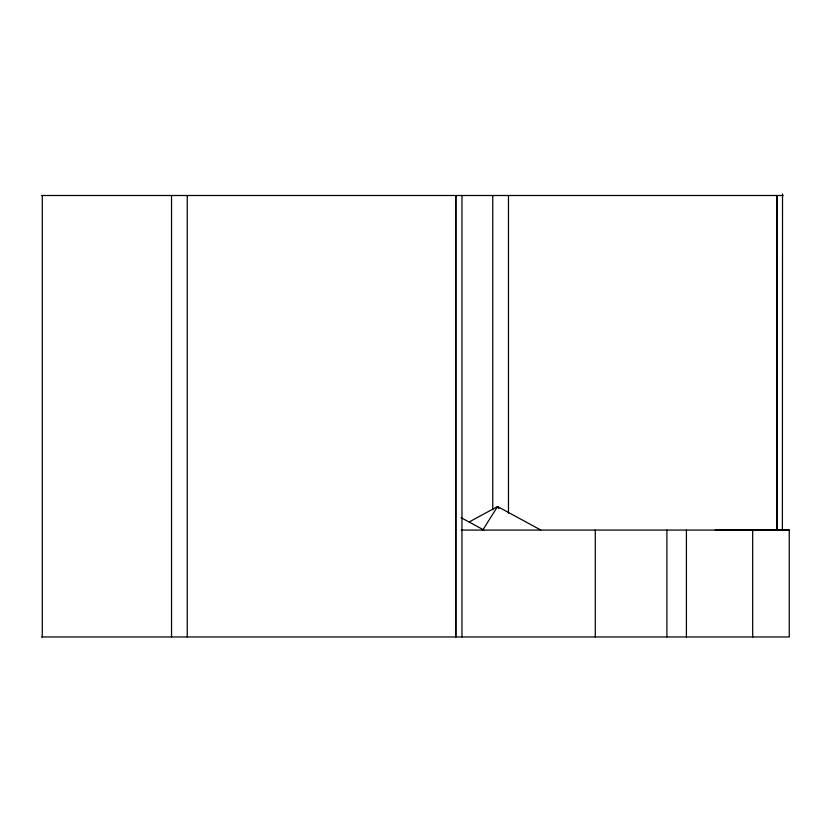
<?xml version="1.0" encoding="UTF-8"?>
<svg xmlns="http://www.w3.org/2000/svg" width="831" height="831" viewBox="0 0 831 831"><rect width="100%" height="100%" fill="white"/><g stroke="black" fill="none" stroke-linecap="round" stroke-linejoin="round"><path stroke-width="1.25" d="M482.801 530.012L497.561 506.536L540.763 530.012M469.141 521.982L497.561 506.536L498.901 508.676M782.522 194.039L782.387 530.49M41.55 195.503L783.176 195.503M461.226 530.074L789.45 530.074M41.55 636.962L789.263 636.962L789.263 530.012L715.252 530.012M461.091 517.661L483.819 530.012M777.151 195.503L777.151 530.49M776.892 195.503L776.892 530.49M752.689 530.012L752.689 636.962M686.416 530.012L686.416 636.962M666.898 530.012L666.898 636.962M595.297 530.012L595.297 636.962M508.468 195.503L508.468 513.215M492.762 195.503L492.762 509.715M461.963 195.503L461.963 636.962M455.939 195.503L455.939 636.962M455.679 195.503L455.679 636.962M187.255 195.503L187.255 636.962M171.539 195.503L171.539 636.962M42.288 195.503L42.288 636.962"/></g></svg>
